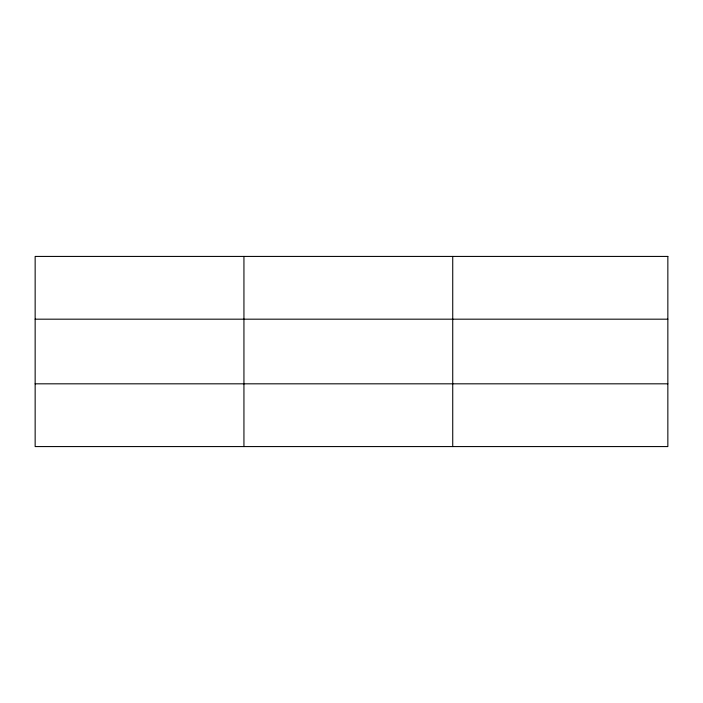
<?xml version="1.0" encoding="UTF-8"?>
<svg xmlns="http://www.w3.org/2000/svg" width="703" height="703" viewBox="0 0 703 703"><rect width="100%" height="100%" fill="white"/><g stroke="black" fill="none" stroke-linecap="round" stroke-linejoin="round"><path stroke-width="1.05" d="M243.941 256.428L243.941 446.572M452.732 256.428L452.732 446.572M35.15 319.18L667.85 319.18M35.15 383.82L667.85 383.82M667.85 256.428L667.85 446.572L35.15 446.572L35.15 256.428L667.85 256.428"/></g></svg>
